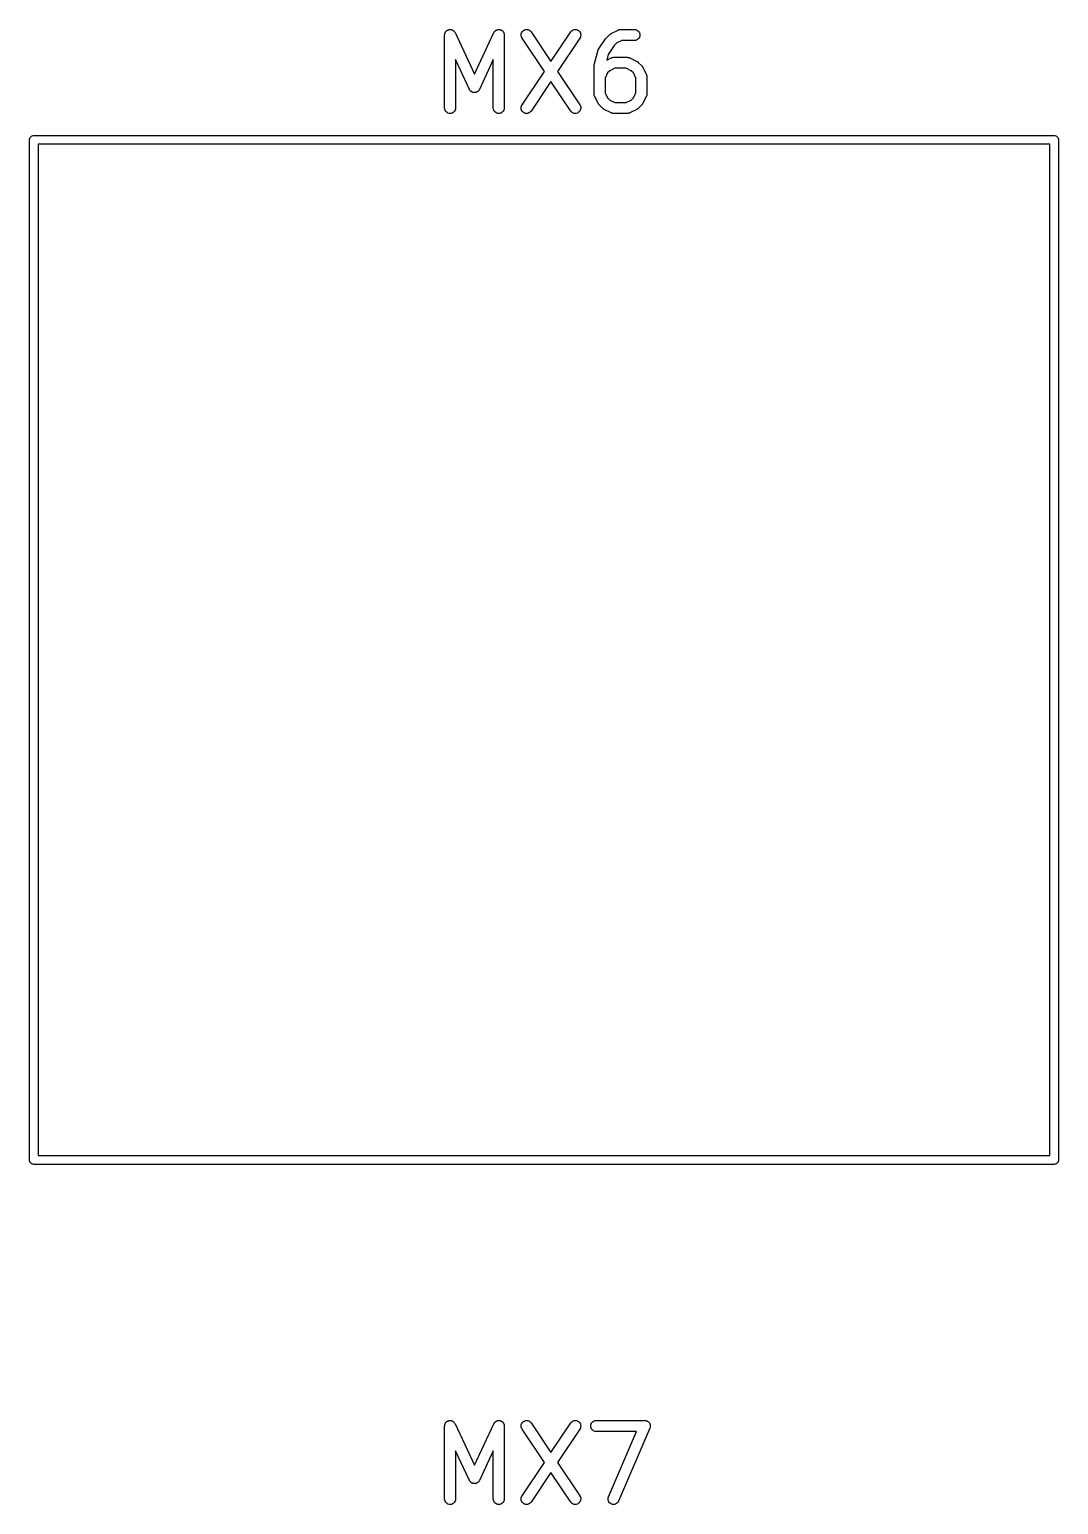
# Model space of a CAD drawing. Extents: x 3.73 to 6.87, y -5.51 to -0.95.
# Drawn here: x 4.666 to 5.22, y -2.695 to -1.9 of the extents above; entities that cross this region are included whole.
import ezdxf

# ---------------------------------------------------------------- set-up
doc = ezdxf.new("R2010")
doc.units = 0
doc.header["$MEASUREMENT"] = 0
doc.layers.add('BLACK', color=7, linetype='CONTINUOUS')

msp = doc.modelspace()

# ---------------------------------------------------------------- linework, layer by layer
at = {"layer": 'BLACK', "linetype": 'CONTINUOUS'}
for p, q in [((4.89, -1.90085), (4.89013, -1.90068)), ((4.89013, -1.90068), (4.89019, -1.90063)), ((4.89019, -1.90063), (4.89023, -1.90058)), ((4.89023, -1.90058), (4.8904, -1.90044)), ((4.8904, -1.90044), (4.89057, -1.9003)), ((4.89057, -1.9003), (4.89063, -1.90026)), ((4.89063, -1.90026), (4.89068, -1.90022)), ((4.89068, -1.90022), (4.89087, -1.90012)), ((4.89087, -1.90012), (4.89106, -1.90001)), ((4.89106, -1.90001), (4.89113, -1.89999)), ((4.89113, -1.89999), (4.89119, -1.89995)), ((4.89119, -1.89995), (4.8914, -1.89989)), ((4.8914, -1.89989), (4.89161, -1.89982)), ((4.89161, -1.89982), (4.89168, -1.89981)), ((4.89168, -1.89981), (4.89174, -1.89979)), ((4.89174, -1.89979), (4.89196, -1.89977)), ((4.89196, -1.89977), (4.89218, -1.89974)), ((4.89218, -1.89974), (4.89225, -1.89975)), ((4.89225, -1.89975), (4.89232, -1.89974)), ((4.89232, -1.89974), (4.89253, -1.89976)), ((4.89253, -1.89976), (4.89276, -1.89978)), ((4.89276, -1.89978), (4.89282, -1.89979)), ((4.89282, -1.89979), (4.89289, -1.8998)), ((4.89289, -1.8998), (4.8931, -1.89986)), ((4.8931, -1.89986), (4.89331, -1.89992)), ((4.89331, -1.89992), (4.89337, -1.89995)), ((4.89337, -1.89995), (4.89344, -1.89997)), ((4.89344, -1.89997), (4.89363, -1.90008)), ((4.89363, -1.90008), (4.89383, -1.90017)), ((4.89383, -1.90017), (4.89389, -1.90021)), ((4.89389, -1.90021), (4.89395, -1.90024)), ((4.89395, -1.90024), (4.89412, -1.90039)), ((4.89412, -1.90039), (4.89429, -1.90052)), ((4.89429, -1.90052), (4.89434, -1.90057)), ((4.89434, -1.90057), (4.89439, -1.90061)), ((4.89439, -1.90061), (4.89453, -1.90078)), ((4.91633, -1.90075), (4.91648, -1.90058)), ((4.91648, -1.90058), (4.91653, -1.90054)), ((4.91653, -1.90054), (4.91657, -1.90049)), ((4.91657, -1.90049), (4.91675, -1.90036)), ((4.91675, -1.90036), (4.91692, -1.90022)), ((4.91692, -1.90022), (4.91698, -1.90019)), ((4.91698, -1.90019), (4.91704, -1.90015)), ((4.91704, -1.90015), (4.91724, -1.90006)), ((4.91724, -1.90006), (4.91744, -1.89995)), ((4.91744, -1.89995), (4.9175, -1.89994)), ((4.9175, -1.89994), (4.91756, -1.89991)), ((4.91756, -1.89991), (4.91778, -1.89985)), ((4.91778, -1.89985), (4.91799, -1.89979)), ((4.91799, -1.89979), (4.91806, -1.89979)), ((4.91806, -1.89979), (4.91812, -1.89977)), ((4.91812, -1.89977), (4.91834, -1.89976)), ((4.91834, -1.89976), (4.91856, -1.89974)), ((4.91856, -1.89974), (4.91863, -1.89975)), ((4.91863, -1.89975), (4.9187, -1.89974)), ((4.9187, -1.89974), (4.91892, -1.89978)), ((4.91892, -1.89978), (4.91914, -1.8998)), ((4.91914, -1.8998), (4.9192, -1.89982)), ((4.9192, -1.89982), (4.91927, -1.89983)), ((4.91927, -1.89983), (4.91947, -1.8999)), ((4.91947, -1.8999), (4.91969, -1.89997)), ((4.91969, -1.89997), (4.91975, -1.9)), ((4.91975, -1.9), (4.91981, -1.90003)), ((4.91981, -1.90003), (4.92, -1.90014)), ((4.92, -1.90014), (4.92019, -1.90024)), ((4.92019, -1.90024), (4.92024, -1.90029)), ((4.92024, -1.90029), (4.9203, -1.90032)), ((4.9203, -1.90032), (4.92047, -1.90047)), ((4.92047, -1.90047), (4.92064, -1.90061)), ((4.92064, -1.90061), (4.92068, -1.90066)), ((4.92068, -1.90066), (4.92073, -1.90071)), ((4.9311, -1.90103), (4.93147, -1.90059)), ((4.93147, -1.90059), (4.93192, -1.90022)), ((4.93192, -1.90022), (4.93243, -1.89996)), ((4.93243, -1.89996), (4.93298, -1.89979)), ((4.93298, -1.89979), (4.93356, -1.89974)), ((4.93356, -1.89974), (4.93413, -1.8998)), ((4.93413, -1.8998), (4.93468, -1.89997)), ((4.93468, -1.89997), (4.93519, -1.90024)), ((4.93519, -1.90024), (4.93563, -1.90061)), ((4.93563, -1.90061), (4.936, -1.90105)), ((4.95735, -1.90102), (4.95772, -1.90058)), ((4.95772, -1.90058), (4.95817, -1.90022)), ((4.95817, -1.90022), (4.95868, -1.89995)), ((4.95868, -1.89995), (4.95924, -1.89979)), ((4.95924, -1.89979), (4.95981, -1.89974)), ((4.95981, -1.89974), (4.96038, -1.8998)), ((4.96038, -1.8998), (4.96093, -1.89997)), ((4.96093, -1.89997), (4.96144, -1.90025)), ((4.96144, -1.90025), (4.96188, -1.90061)), ((4.96188, -1.90061), (4.96225, -1.90106)), ((4.97909, -1.90193), (4.98284, -1.90005)), ((4.98284, -1.90005), (4.98287, -1.90003)), ((4.98287, -1.90003), (4.98296, -1.9)), ((4.98296, -1.9), (4.98303, -1.89996)), ((4.98303, -1.89996), (4.98323, -1.8999)), ((4.98323, -1.8999), (4.98342, -1.89983)), ((4.98342, -1.89983), (4.9835, -1.89982)), ((4.9835, -1.89982), (4.98358, -1.8998)), ((4.98358, -1.8998), (4.98379, -1.89978)), ((4.98379, -1.89978), (4.98398, -1.89974)), ((4.98398, -1.89974), (4.98407, -1.89975)), ((4.98407, -1.89975), (4.98416, -1.89974)), ((4.98416, -1.89974), (4.99166, -1.89974)), ((4.99166, -1.89974), (4.9917, -1.89974)), ((4.9917, -1.89974), (4.99227, -1.8998)), ((4.99227, -1.8998), (4.99282, -1.89998)), ((4.99282, -1.89998), (4.99333, -1.90026)), ((4.99333, -1.90026), (4.99377, -1.90063)), ((4.99377, -1.90063), (4.99413, -1.90108)), ((4.88934, -1.90265), (4.88937, -1.90243)), ((4.88934, -1.90269), (4.88934, -1.90265)), ((4.88934, -1.94206), (4.88934, -1.90269)), ((4.88937, -1.90243), (4.88938, -1.90221)), ((4.88938, -1.90221), (4.8894, -1.90215)), ((4.8894, -1.90215), (4.88941, -1.90208)), ((4.88941, -1.90208), (4.88947, -1.90187)), ((4.88947, -1.90187), (4.88953, -1.90165)), ((4.88953, -1.90165), (4.88956, -1.90159)), ((4.88956, -1.90159), (4.88958, -1.90153)), ((4.88958, -1.90153), (4.88969, -1.90133)), ((4.88969, -1.90133), (4.88978, -1.90114)), ((4.88978, -1.90114), (4.88983, -1.90108)), ((4.88983, -1.90108), (4.88986, -1.90102)), ((4.88986, -1.90102), (4.89, -1.90085)), ((4.89453, -1.90078), (4.89468, -1.90095)), ((4.89468, -1.90095), (4.89471, -1.90101)), ((4.89471, -1.90101), (4.89475, -1.90106)), ((4.89475, -1.90106), (4.89486, -1.90125)), ((4.89486, -1.90125), (4.89497, -1.90144)), ((4.89497, -1.90144), (4.90542, -1.92383)), ((4.90542, -1.92383), (4.91587, -1.90144)), ((4.91587, -1.90144), (4.91588, -1.90141)), ((4.91588, -1.90141), (4.916, -1.90122)), ((4.916, -1.90122), (4.91611, -1.90102)), ((4.91611, -1.90102), (4.91615, -1.90097)), ((4.91615, -1.90097), (4.91618, -1.90091)), ((4.91618, -1.90091), (4.91633, -1.90075)), ((4.92073, -1.90071), (4.92086, -1.90089)), ((4.92086, -1.90089), (4.921, -1.90106)), ((4.921, -1.90106), (4.92103, -1.90112)), ((4.92103, -1.90112), (4.92107, -1.90117)), ((4.92107, -1.90117), (4.92117, -1.90137)), ((4.92117, -1.90137), (4.92127, -1.90157)), ((4.92127, -1.90157), (4.92129, -1.90163)), ((4.92129, -1.90163), (4.92132, -1.90169)), ((4.92132, -1.90169), (4.92137, -1.90191)), ((4.92137, -1.90191), (4.92144, -1.90212)), ((4.92144, -1.90212), (4.92144, -1.90219)), ((4.92144, -1.90219), (4.92146, -1.90225)), ((4.92146, -1.90225), (4.92147, -1.90247)), ((4.92147, -1.90247), (4.92149, -1.90269)), ((4.92149, -1.90269), (4.92149, -1.94206)), ((4.93059, -1.90266), (4.93065, -1.90208)), ((4.93064, -1.90323), (4.93059, -1.90266)), ((4.9308, -1.90378), (4.93064, -1.90323)), ((4.93065, -1.90208), (4.93082, -1.90153)), ((4.93106, -1.9043), (4.9308, -1.90378)), ((4.93082, -1.90153), (4.9311, -1.90103)), ((4.93108, -1.90433), (4.93106, -1.9043)), ((4.94311, -1.92238), (4.93108, -1.90433)), ((4.936, -1.90105), (4.94666, -1.91705)), ((4.94666, -1.91705), (4.95733, -1.90105)), ((4.96224, -1.90433), (4.95021, -1.92238)), ((4.95733, -1.90105), (4.95735, -1.90102)), ((4.96251, -1.90382), (4.96224, -1.90433)), ((4.96225, -1.90106), (4.96252, -1.90157)), ((4.96268, -1.90327), (4.96251, -1.90382)), ((4.96252, -1.90157), (4.96268, -1.90212)), ((4.96268, -1.90212), (4.96274, -1.9027)), ((4.96274, -1.9027), (4.96268, -1.90327)), ((4.97233, -1.91043), (4.97608, -1.9048)), ((4.97608, -1.9048), (4.9761, -1.90477)), ((4.97608, -1.9048), (4.97608, -1.9048)), ((4.97608, -1.9048), (4.97608, -1.9048)), ((4.97608, -1.9048), (4.97608, -1.9048)), ((4.9761, -1.90477), (4.97627, -1.90456)), ((4.97627, -1.90456), (4.97645, -1.90435)), ((4.97645, -1.90435), (4.97832, -1.90248)), ((4.98083, -1.90832), (4.97752, -1.91328)), ((4.97832, -1.90248), (4.97835, -1.90245)), ((4.97835, -1.90245), (4.97848, -1.90235)), ((4.97848, -1.90235), (4.9786, -1.90223)), ((4.9786, -1.90223), (4.9787, -1.90217)), ((4.9787, -1.90217), (4.9788, -1.90209)), ((4.9788, -1.90209), (4.97895, -1.90201)), ((4.97895, -1.90201), (4.97909, -1.90193)), ((4.98216, -1.90699), (4.98083, -1.90832)), ((4.98486, -1.90564), (4.98216, -1.90699)), ((4.99166, -1.90564), (4.98486, -1.90564)), ((4.99223, -1.90559), (4.99166, -1.90564)), ((4.99278, -1.90542), (4.99223, -1.90559)), ((4.99329, -1.90515), (4.99278, -1.90542)), ((4.99374, -1.90479), (4.99329, -1.90515)), ((4.99411, -1.90434), (4.99374, -1.90479)), ((4.99438, -1.90384), (4.99411, -1.90434)), ((4.99413, -1.90108), (4.9944, -1.90159)), ((4.99455, -1.90329), (4.99438, -1.90384)), ((4.9944, -1.90159), (4.99456, -1.90214)), ((4.99461, -1.90271), (4.99455, -1.90329)), ((4.99456, -1.90214), (4.99461, -1.90271)), ((4.90274, -1.93206), (4.89525, -1.916)), ((4.89525, -1.916), (4.89525, -1.94206)), ((4.91559, -1.916), (4.90809, -1.93206)), ((4.91559, -1.94206), (4.91559, -1.916)), ((4.97004, -1.91885), (4.97192, -1.91135)), ((4.97192, -1.91135), (4.97193, -1.91131)), ((4.97193, -1.91131), (4.972, -1.91113)), ((4.972, -1.91113), (4.97206, -1.91094)), ((4.97206, -1.91094), (4.9721, -1.91086)), ((4.9721, -1.91086), (4.97213, -1.91077)), ((4.97213, -1.91077), (4.97223, -1.9106)), ((4.97223, -1.9106), (4.97233, -1.91043)), ((4.97752, -1.91328), (4.9768, -1.9162)), ((4.9768, -1.9162), (4.97909, -1.91505)), ((4.97909, -1.91505), (4.97913, -1.91503)), ((4.97913, -1.91503), (4.97921, -1.915)), ((4.97921, -1.915), (4.97928, -1.91496)), ((4.97928, -1.91496), (4.97948, -1.9149)), ((4.97948, -1.9149), (4.97967, -1.91483)), ((4.97967, -1.91483), (4.97975, -1.91482)), ((4.97975, -1.91482), (4.97984, -1.91479)), ((4.97984, -1.91479), (4.98004, -1.91477)), ((4.98004, -1.91477), (4.98024, -1.91474)), ((4.98024, -1.91474), (4.98032, -1.91475)), ((4.98032, -1.91475), (4.98041, -1.91474)), ((4.98041, -1.91474), (4.98791, -1.91474)), ((4.98791, -1.91474), (4.98795, -1.91474)), ((4.98795, -1.91474), (4.98804, -1.91475)), ((4.98804, -1.91475), (4.98812, -1.91475)), ((4.98812, -1.91475), (4.98832, -1.91478)), ((4.98832, -1.91478), (4.98852, -1.9148)), ((4.98852, -1.9148), (4.9886, -1.91483)), ((4.9886, -1.91483), (4.98869, -1.91484)), ((4.98869, -1.91484), (4.98888, -1.91492)), ((4.98888, -1.91492), (4.98907, -1.91498)), ((4.98907, -1.91498), (4.98915, -1.91502)), ((4.98915, -1.91502), (4.98923, -1.91505)), ((4.98923, -1.91505), (4.99298, -1.91692)), ((4.93108, -1.94042), (4.94311, -1.92238)), ((4.95021, -1.92238), (4.96224, -1.94042)), ((4.96996, -1.91942), (4.97, -1.91918)), ((4.96996, -1.91947), (4.96996, -1.91942)), ((4.96996, -1.91952), (4.96996, -1.91947)), ((4.96996, -1.91957), (4.96996, -1.91952)), ((4.96996, -1.93456), (4.96996, -1.91957)), ((4.97, -1.91918), (4.97002, -1.91895)), ((4.97002, -1.91895), (4.97004, -1.9189)), ((4.97004, -1.9189), (4.97004, -1.91885)), ((4.97721, -1.92319), (4.97586, -1.92589)), ((4.97841, -1.92199), (4.97721, -1.92319)), ((4.98111, -1.92064), (4.97841, -1.92199)), ((4.98721, -1.92064), (4.98111, -1.92064)), ((4.98991, -1.92199), (4.98721, -1.92064)), ((4.99111, -1.92319), (4.98991, -1.92199)), ((4.99245, -1.92589), (4.99111, -1.92319)), ((4.99298, -1.91692), (4.99301, -1.91694)), ((4.99301, -1.91694), (4.99315, -1.91703)), ((4.99315, -1.91703), (4.9933, -1.91711)), ((4.9933, -1.91711), (4.99339, -1.91719)), ((4.99339, -1.91719), (4.9935, -1.91726)), ((4.9935, -1.91726), (4.99362, -1.91737)), ((4.99362, -1.91737), (4.99375, -1.91748)), ((4.99375, -1.91748), (4.99562, -1.91935)), ((4.99562, -1.91935), (4.99565, -1.91938)), ((4.99565, -1.91938), (4.99575, -1.91951)), ((4.99575, -1.91951), (4.99587, -1.91963)), ((4.99587, -1.91963), (4.99593, -1.91974)), ((4.99593, -1.91974), (4.99601, -1.91983)), ((4.99601, -1.91983), (4.99608, -1.91998)), ((4.99608, -1.91998), (4.99617, -1.92012)), ((4.99617, -1.92012), (4.99805, -1.92387)), ((4.99805, -1.92387), (4.99807, -1.92391)), ((4.99807, -1.92391), (4.9981, -1.92399)), ((4.9981, -1.92399), (4.99814, -1.92406)), ((4.99814, -1.92406), (4.9982, -1.92426)), ((4.9982, -1.92426), (4.99826, -1.92445)), ((4.99826, -1.92445), (4.99828, -1.92453)), ((4.99828, -1.92453), (4.9983, -1.92462)), ((4.90282, -1.93219), (4.90274, -1.93206)), ((4.90289, -1.93233), (4.90282, -1.93219)), ((4.90297, -1.93244), (4.90289, -1.93233)), ((4.90304, -1.93256), (4.90297, -1.93244)), ((4.90785, -1.93248), (4.90778, -1.93259)), ((4.90793, -1.93237), (4.90785, -1.93248)), ((4.908, -1.93223), (4.90793, -1.93237)), ((4.90808, -1.9321), (4.908, -1.93223)), ((4.90809, -1.93206), (4.90808, -1.9321)), ((4.94666, -1.9277), (4.936, -1.9437)), ((4.95733, -1.9437), (4.94666, -1.9277)), ((4.97586, -1.92589), (4.97586, -1.93387)), ((4.99245, -1.93387), (4.99245, -1.92589)), ((4.9983, -1.92462), (4.99832, -1.92482)), ((4.99832, -1.92482), (4.99835, -1.92502)), ((4.99835, -1.92502), (4.99835, -1.9251)), ((4.99835, -1.9251), (4.99836, -1.92519)), ((4.99836, -1.92519), (4.99836, -1.93456)), ((4.90314, -1.93267), (4.90304, -1.93256)), ((4.90323, -1.9328), (4.90314, -1.93267)), ((4.90333, -1.93289), (4.90323, -1.9328)), ((4.90342, -1.93299), (4.90333, -1.93289)), ((4.90354, -1.93308), (4.90342, -1.93299)), ((4.90366, -1.93318), (4.90354, -1.93308)), ((4.90377, -1.93325), (4.90366, -1.93318)), ((4.90388, -1.93333), (4.90377, -1.93325)), ((4.90402, -1.9334), (4.90388, -1.93333)), ((4.90415, -1.93348), (4.90402, -1.9334)), ((4.90428, -1.93353), (4.90415, -1.93348)), ((4.9044, -1.93359), (4.90428, -1.93353)), ((4.90455, -1.93362), (4.9044, -1.93359)), ((4.90469, -1.93368), (4.90455, -1.93362)), ((4.90483, -1.9337), (4.90469, -1.93368)), ((4.90496, -1.93373), (4.90483, -1.9337)), ((4.90511, -1.93374), (4.90496, -1.93373)), ((4.90526, -1.93376), (4.90511, -1.93374)), ((4.9054, -1.93376), (4.90526, -1.93376)), ((4.90553, -1.93376), (4.9054, -1.93376)), ((4.90568, -1.93374), (4.90553, -1.93376)), ((4.90584, -1.93374), (4.90568, -1.93374)), ((4.90597, -1.9337), (4.90584, -1.93374)), ((4.9061, -1.93369), (4.90597, -1.9337)), ((4.90625, -1.93364), (4.9061, -1.93369)), ((4.9064, -1.9336), (4.90625, -1.93364)), ((4.90652, -1.93354), (4.9064, -1.9336)), ((4.90665, -1.9335), (4.90652, -1.93354)), ((4.90678, -1.93342), (4.90665, -1.9335)), ((4.90692, -1.93336), (4.90678, -1.93342)), ((4.90703, -1.93328), (4.90692, -1.93336)), ((4.90715, -1.93321), (4.90703, -1.93328)), ((4.90726, -1.93311), (4.90715, -1.93321)), ((4.90739, -1.93302), (4.90726, -1.93311)), ((4.90748, -1.93292), (4.90739, -1.93302)), ((4.90758, -1.93283), (4.90748, -1.93292)), ((4.90767, -1.9327), (4.90758, -1.93283)), ((4.90778, -1.93259), (4.90767, -1.9327)), ((4.93081, -1.94093), (4.93108, -1.94042)), ((4.96224, -1.94042), (4.96227, -1.94046)), ((4.96997, -1.93465), (4.96996, -1.93456)), ((4.96996, -1.93474), (4.96997, -1.93465)), ((4.96999, -1.93494), (4.96996, -1.93474)), ((4.97001, -1.93514), (4.96999, -1.93494)), ((4.97004, -1.93522), (4.97001, -1.93514)), ((4.97005, -1.93531), (4.97004, -1.93522)), ((4.97012, -1.93549), (4.97005, -1.93531)), ((4.97018, -1.93569), (4.97012, -1.93549)), ((4.97022, -1.93577), (4.97018, -1.93569)), ((4.97025, -1.93585), (4.97022, -1.93577)), ((4.97027, -1.93588), (4.97025, -1.93585)), ((4.97214, -1.93963), (4.97027, -1.93588)), ((4.97223, -1.93977), (4.97214, -1.93963)), ((4.97231, -1.93992), (4.97223, -1.93977)), ((4.97238, -1.94002), (4.97231, -1.93992)), ((4.97245, -1.94012), (4.97238, -1.94002)), ((4.97256, -1.94024), (4.97245, -1.94012)), ((4.97267, -1.94037), (4.97256, -1.94024)), ((4.9727, -1.9404), (4.97267, -1.94037)), ((4.97457, -1.94228), (4.9727, -1.9404)), ((4.97586, -1.93387), (4.97721, -1.93656)), ((4.97721, -1.93656), (4.97841, -1.93776)), ((4.97841, -1.93776), (4.98111, -1.93911)), ((4.98111, -1.93911), (4.98721, -1.93911)), ((4.98721, -1.93911), (4.98991, -1.93776)), ((4.98991, -1.93776), (4.99111, -1.93656)), ((4.99111, -1.93656), (4.99245, -1.93387)), ((4.99562, -1.9404), (4.99375, -1.94228)), ((4.99573, -1.94027), (4.99562, -1.9404)), ((4.99584, -1.94015), (4.99573, -1.94027)), ((4.99591, -1.94005), (4.99584, -1.94015)), ((4.99599, -1.93996), (4.99591, -1.94005)), ((4.99606, -1.93981), (4.99599, -1.93996)), ((4.99615, -1.93967), (4.99606, -1.93981)), ((4.99617, -1.93963), (4.99615, -1.93967)), ((4.99805, -1.93588), (4.99617, -1.93963)), ((4.99808, -1.9358), (4.99805, -1.93588)), ((4.99812, -1.93573), (4.99808, -1.9358)), ((4.99818, -1.93553), (4.99812, -1.93573)), ((4.99825, -1.93535), (4.99818, -1.93553)), ((4.99827, -1.93526), (4.99825, -1.93535)), ((4.9983, -1.93518), (4.99827, -1.93526)), ((4.99832, -1.93498), (4.9983, -1.93518)), ((4.99835, -1.93478), (4.99832, -1.93498)), ((4.99836, -1.9346), (4.99835, -1.93469)), ((4.99835, -1.93469), (4.99835, -1.93478)), ((4.99836, -1.93456), (4.99836, -1.9346)), ((4.8894, -1.94264), (4.88934, -1.94206)), ((4.88956, -1.94319), (4.8894, -1.94264)), ((4.88984, -1.9437), (4.88956, -1.94319)), ((4.8902, -1.94414), (4.88984, -1.9437)), ((4.89064, -1.94451), (4.8902, -1.94414)), ((4.89115, -1.94478), (4.89064, -1.94451)), ((4.8917, -1.94495), (4.89115, -1.94478)), ((4.89227, -1.94501), (4.8917, -1.94495)), ((4.89285, -1.94496), (4.89227, -1.94501)), ((4.8934, -1.9448), (4.89285, -1.94496)), ((4.89391, -1.94453), (4.8934, -1.9448)), ((4.89436, -1.94417), (4.89391, -1.94453)), ((4.89473, -1.94373), (4.89436, -1.94417)), ((4.89501, -1.94323), (4.89473, -1.94373)), ((4.89518, -1.94268), (4.89501, -1.94323)), ((4.89525, -1.9421), (4.89518, -1.94268)), ((4.89525, -1.94206), (4.89525, -1.9421)), ((4.91564, -1.94264), (4.91559, -1.94206)), ((4.91581, -1.94319), (4.91564, -1.94264)), ((4.91608, -1.9437), (4.91581, -1.94319)), ((4.91645, -1.94414), (4.91608, -1.9437)), ((4.91689, -1.94451), (4.91645, -1.94414)), ((4.9174, -1.94478), (4.91689, -1.94451)), ((4.91795, -1.94495), (4.9174, -1.94478)), ((4.91852, -1.94501), (4.91795, -1.94495)), ((4.91909, -1.94496), (4.91852, -1.94501)), ((4.91965, -1.9448), (4.91909, -1.94496)), ((4.92016, -1.94453), (4.91965, -1.9448)), ((4.92061, -1.94417), (4.92016, -1.94453)), ((4.92098, -1.94373), (4.92061, -1.94417)), ((4.92126, -1.94323), (4.92098, -1.94373)), ((4.92143, -1.94268), (4.92126, -1.94323)), ((4.92149, -1.9421), (4.92143, -1.94268)), ((4.92149, -1.94206), (4.92149, -1.9421)), ((4.93059, -1.94206), (4.93064, -1.94148)), ((4.93064, -1.94263), (4.93059, -1.94206)), ((4.93064, -1.94148), (4.93081, -1.94093)), ((4.93081, -1.94318), (4.93064, -1.94263)), ((4.93108, -1.94369), (4.93081, -1.94318)), ((4.93144, -1.94414), (4.93108, -1.94369)), ((4.93188, -1.94451), (4.93144, -1.94414)), ((4.93239, -1.94478), (4.93188, -1.94451)), ((4.93294, -1.94495), (4.93239, -1.94478)), ((4.93351, -1.94501), (4.93294, -1.94495)), ((4.93409, -1.94496), (4.93351, -1.94501)), ((4.93464, -1.9448), (4.93409, -1.94496)), ((4.93515, -1.94454), (4.93464, -1.9448)), ((4.9356, -1.94418), (4.93515, -1.94454)), ((4.93597, -1.94373), (4.9356, -1.94418)), ((4.936, -1.9437), (4.93597, -1.94373)), ((4.95769, -1.94415), (4.95733, -1.9437)), ((4.95814, -1.94451), (4.95769, -1.94415)), ((4.95865, -1.94479), (4.95814, -1.94451)), ((4.9592, -1.94496), (4.95865, -1.94479)), ((4.95977, -1.94501), (4.9592, -1.94496)), ((4.96034, -1.94496), (4.95977, -1.94501)), ((4.9609, -1.9448), (4.96034, -1.94496)), ((4.96141, -1.94453), (4.9609, -1.9448)), ((4.96186, -1.94417), (4.96141, -1.94453)), ((4.96223, -1.94373), (4.96186, -1.94417)), ((4.9625, -1.94322), (4.96223, -1.94373)), ((4.96227, -1.94046), (4.96253, -1.94097)), ((4.96268, -1.94267), (4.9625, -1.94322)), ((4.96253, -1.94097), (4.96269, -1.94152)), ((4.96274, -1.9421), (4.96268, -1.94267)), ((4.96269, -1.94152), (4.96274, -1.9421)), ((4.9747, -1.94238), (4.97457, -1.94228)), ((4.97482, -1.9425), (4.9747, -1.94238)), ((4.97492, -1.94256), (4.97482, -1.9425)), ((4.97502, -1.94264), (4.97492, -1.94256)), ((4.97516, -1.94272), (4.97502, -1.94264)), ((4.9753, -1.94281), (4.97516, -1.94272)), ((4.97534, -1.94283), (4.9753, -1.94281)), ((4.97909, -1.9447), (4.97534, -1.94283)), ((4.97917, -1.94473), (4.97909, -1.9447)), ((4.97925, -1.94478), (4.97917, -1.94473)), ((4.97944, -1.94484), (4.97925, -1.94478)), ((4.97963, -1.94491), (4.97944, -1.94484)), ((4.97971, -1.94492), (4.97963, -1.94491)), ((4.97979, -1.94495), (4.97971, -1.94492)), ((4.98, -1.94497), (4.97979, -1.94495)), ((4.98019, -1.94501), (4.98, -1.94497)), ((4.98028, -1.945), (4.98019, -1.94501)), ((4.98037, -1.94501), (4.98028, -1.945)), ((4.98041, -1.94501), (4.98037, -1.94501)), ((4.98791, -1.94501), (4.98041, -1.94501)), ((4.98799, -1.94501), (4.98791, -1.94501)), ((4.98808, -1.94501), (4.98799, -1.94501)), ((4.98828, -1.94498), (4.98808, -1.94501)), ((4.98848, -1.94496), (4.98828, -1.94498)), ((4.98856, -1.94493), (4.98848, -1.94496)), ((4.98865, -1.94492), (4.98856, -1.94493)), ((4.98884, -1.94485), (4.98865, -1.94492)), ((4.98903, -1.94479), (4.98884, -1.94485)), ((4.98911, -1.94475), (4.98903, -1.94479)), ((4.98919, -1.94472), (4.98911, -1.94475)), ((4.98923, -1.9447), (4.98919, -1.94472)), ((4.99298, -1.94283), (4.98923, -1.9447)), ((4.99312, -1.94274), (4.99298, -1.94283)), ((4.99327, -1.94266), (4.99312, -1.94274)), ((4.99336, -1.94259), (4.99327, -1.94266)), ((4.99347, -1.94252), (4.99336, -1.94259)), ((4.99359, -1.94241), (4.99347, -1.94252)), ((4.99372, -1.9423), (4.99359, -1.94241)), ((4.99375, -1.94228), (4.99372, -1.9423)), ((4.66554, -1.95925), (4.66559, -1.95879)), ((4.66555, -1.95937), (4.66554, -1.95925)), ((4.66555, -2.50914), (4.66555, -1.95937)), ((4.66559, -1.95879), (4.66572, -1.95834)), ((4.66572, -1.95834), (4.66594, -1.95793)), ((4.66594, -1.95793), (4.66623, -1.95757)), ((4.66623, -1.95757), (4.66659, -1.95728)), ((4.66659, -1.95728), (4.66701, -1.95706)), ((4.66701, -1.95706), (4.66745, -1.95692)), ((4.66745, -1.95692), (4.6678, -1.95689)), ((4.6678, -1.95689), (4.66791, -1.95688)), ((4.6678, -1.95689), (4.6678, -1.95689)), ((4.66791, -1.95688), (4.66803, -1.95689)), ((4.66803, -1.95689), (5.2178, -1.95689)), ((4.67028, -1.96161), (4.67028, -2.50689)), ((5.21555, -1.96161), (4.67028, -1.96161)), ((5.21555, -2.50689), (5.21555, -1.96161)), ((5.2178, -1.95689), (5.21791, -1.95688)), ((5.21791, -1.95688), (5.21803, -1.95689)), ((5.21803, -1.95689), (5.21803, -1.95689)), ((5.21803, -1.95689), (5.21838, -1.95692)), ((5.21838, -1.95692), (5.21882, -1.95706)), ((5.21882, -1.95706), (5.21923, -1.95728)), ((5.21923, -1.95728), (5.21959, -1.95757)), ((5.21959, -1.95757), (5.21989, -1.95793)), ((5.21989, -1.95793), (5.22011, -1.95834)), ((5.22011, -1.95834), (5.22024, -1.95879)), ((5.22024, -1.95879), (5.22029, -1.95925)), ((5.22029, -1.95925), (5.22028, -1.95937)), ((5.22028, -1.95937), (5.22028, -2.50914)), ((4.66554, -2.50925), (4.66555, -2.50914)), ((4.66559, -2.50972), (4.66554, -2.50925)), ((4.66572, -2.51016), (4.66559, -2.50972)), ((4.66594, -2.51057), (4.66572, -2.51016)), ((4.66623, -2.51093), (4.66594, -2.51057)), ((4.66659, -2.51123), (4.66623, -2.51093)), ((4.66701, -2.51144), (4.66659, -2.51123)), ((4.66745, -2.51158), (4.66701, -2.51144)), ((4.66791, -2.51163), (4.66745, -2.51158)), ((4.66803, -2.51161), (4.66791, -2.51163)), ((5.2178, -2.51161), (4.66803, -2.51161)), ((4.67028, -2.50689), (5.21555, -2.50689)), ((5.21791, -2.51163), (5.2178, -2.51161)), ((5.21838, -2.51158), (5.21791, -2.51163)), ((5.21882, -2.51144), (5.21838, -2.51158)), ((5.21923, -2.51123), (5.21882, -2.51144)), ((5.21959, -2.51093), (5.21923, -2.51123)), ((5.21989, -2.51057), (5.21959, -2.51093)), ((5.22011, -2.51016), (5.21989, -2.51057)), ((5.22024, -2.50972), (5.22011, -2.51016)), ((5.22028, -2.50937), (5.22024, -2.50972)), ((5.22028, -2.50914), (5.22029, -2.50925)), ((5.22029, -2.50925), (5.22028, -2.50937)), ((5.22028, -2.50937), (5.22028, -2.50937)), ((4.88934, -2.65265), (4.88937, -2.65243)), ((4.88934, -2.65269), (4.88934, -2.65265)), ((4.88934, -2.69206), (4.88934, -2.65269)), ((4.88937, -2.65243), (4.88938, -2.65221)), ((4.88938, -2.65221), (4.8894, -2.65215)), ((4.8894, -2.65215), (4.88941, -2.65208)), ((4.88941, -2.65208), (4.88947, -2.65187)), ((4.88947, -2.65187), (4.88953, -2.65165)), ((4.88953, -2.65165), (4.88956, -2.65159)), ((4.88956, -2.65159), (4.88958, -2.65153)), ((4.88958, -2.65153), (4.88969, -2.65133)), ((4.88969, -2.65133), (4.88978, -2.65114)), ((4.88978, -2.65114), (4.88983, -2.65108)), ((4.88983, -2.65108), (4.88986, -2.65102)), ((4.88986, -2.65102), (4.89, -2.65085)), ((4.89, -2.65085), (4.89013, -2.65068)), ((4.89013, -2.65068), (4.89019, -2.65063)), ((4.89019, -2.65063), (4.89023, -2.65058)), ((4.89023, -2.65058), (4.8904, -2.65044)), ((4.8904, -2.65044), (4.89057, -2.6503)), ((4.89057, -2.6503), (4.89063, -2.65026)), ((4.89063, -2.65026), (4.89068, -2.65022)), ((4.89068, -2.65022), (4.89087, -2.65012)), ((4.89087, -2.65012), (4.89106, -2.65001)), ((4.89106, -2.65001), (4.89113, -2.64999)), ((4.89113, -2.64999), (4.89119, -2.64995)), ((4.89119, -2.64995), (4.8914, -2.64989)), ((4.8914, -2.64989), (4.89161, -2.64982)), ((4.89161, -2.64982), (4.89168, -2.64981)), ((4.89168, -2.64981), (4.89174, -2.64979)), ((4.89174, -2.64979), (4.89196, -2.64977)), ((4.89196, -2.64977), (4.89218, -2.64974)), ((4.89218, -2.64974), (4.89225, -2.64975)), ((4.89225, -2.64975), (4.89232, -2.64974)), ((4.89232, -2.64974), (4.89253, -2.64976)), ((4.89253, -2.64976), (4.89276, -2.64978)), ((4.89276, -2.64978), (4.89282, -2.64979)), ((4.89282, -2.64979), (4.89289, -2.6498)), ((4.89289, -2.6498), (4.8931, -2.64987)), ((4.8931, -2.64987), (4.89331, -2.64992)), ((4.89331, -2.64992), (4.89337, -2.64995)), ((4.89337, -2.64995), (4.89344, -2.64997)), ((4.89344, -2.64997), (4.89363, -2.65008)), ((4.89363, -2.65008), (4.89383, -2.65017)), ((4.89383, -2.65017), (4.89389, -2.65021)), ((4.89389, -2.65021), (4.89395, -2.65024)), ((4.89395, -2.65024), (4.89412, -2.65039)), ((4.89412, -2.65039), (4.89429, -2.65052)), ((4.89429, -2.65052), (4.89434, -2.65057)), ((4.89434, -2.65057), (4.89439, -2.65061)), ((4.89439, -2.65061), (4.89453, -2.65078)), ((4.89453, -2.65078), (4.89468, -2.65095)), ((4.89468, -2.65095), (4.89471, -2.65101)), ((4.89471, -2.65101), (4.89475, -2.65106)), ((4.89475, -2.65106), (4.89486, -2.65125)), ((4.89486, -2.65125), (4.89497, -2.65144)), ((4.89497, -2.65144), (4.90542, -2.67383)), ((4.90542, -2.67383), (4.91587, -2.65144)), ((4.91587, -2.65144), (4.91588, -2.65141)), ((4.91588, -2.65141), (4.916, -2.65122)), ((4.916, -2.65122), (4.91611, -2.65102)), ((4.91611, -2.65102), (4.91615, -2.65097)), ((4.91615, -2.65097), (4.91618, -2.65091)), ((4.91618, -2.65091), (4.91633, -2.65075)), ((4.91633, -2.65075), (4.91648, -2.65058)), ((4.91648, -2.65058), (4.91653, -2.65054)), ((4.91653, -2.65054), (4.91657, -2.65049)), ((4.91657, -2.65049), (4.91675, -2.65036)), ((4.91675, -2.65036), (4.91692, -2.65022)), ((4.91692, -2.65022), (4.91698, -2.65019)), ((4.91698, -2.65019), (4.91704, -2.65015)), ((4.91704, -2.65015), (4.91724, -2.65006)), ((4.91724, -2.65006), (4.91744, -2.64995)), ((4.91744, -2.64995), (4.9175, -2.64994)), ((4.9175, -2.64994), (4.91756, -2.64991)), ((4.91756, -2.64991), (4.91778, -2.64985)), ((4.91778, -2.64985), (4.91799, -2.64979)), ((4.91799, -2.64979), (4.91806, -2.64979)), ((4.91806, -2.64979), (4.91812, -2.64977)), ((4.91812, -2.64977), (4.91834, -2.64976)), ((4.91834, -2.64976), (4.91856, -2.64974)), ((4.91856, -2.64974), (4.91863, -2.64975)), ((4.91863, -2.64975), (4.9187, -2.64974)), ((4.9187, -2.64974), (4.91892, -2.64978)), ((4.91892, -2.64978), (4.91914, -2.6498)), ((4.91914, -2.6498), (4.9192, -2.64982)), ((4.9192, -2.64982), (4.91927, -2.64983)), ((4.91927, -2.64983), (4.91947, -2.6499)), ((4.91947, -2.6499), (4.91969, -2.64997)), ((4.91969, -2.64997), (4.91975, -2.65)), ((4.91975, -2.65), (4.91981, -2.65003)), ((4.91981, -2.65003), (4.92, -2.65014)), ((4.92, -2.65014), (4.92019, -2.65024)), ((4.92019, -2.65024), (4.92024, -2.65029)), ((4.92024, -2.65029), (4.9203, -2.65032)), ((4.9203, -2.65032), (4.92047, -2.65047)), ((4.92047, -2.65047), (4.92064, -2.65061)), ((4.92064, -2.65061), (4.92068, -2.65066)), ((4.92068, -2.65066), (4.92073, -2.65071)), ((4.92073, -2.65071), (4.92086, -2.65089)), ((4.92086, -2.65089), (4.921, -2.65106)), ((4.921, -2.65106), (4.92103, -2.65112)), ((4.92103, -2.65112), (4.92107, -2.65117)), ((4.92107, -2.65117), (4.92117, -2.65137)), ((4.92117, -2.65137), (4.92127, -2.65157)), ((4.92127, -2.65157), (4.92129, -2.65163)), ((4.92129, -2.65163), (4.92132, -2.65169)), ((4.92132, -2.65169), (4.92137, -2.65191)), ((4.92137, -2.65191), (4.92144, -2.65212)), ((4.92144, -2.65212), (4.92144, -2.65219)), ((4.92144, -2.65219), (4.92146, -2.65225)), ((4.92146, -2.65225), (4.92147, -2.65247)), ((4.92147, -2.65247), (4.92149, -2.65269)), ((4.92149, -2.65269), (4.92149, -2.69206)), ((4.93059, -2.65266), (4.93065, -2.65208)), ((4.93064, -2.65323), (4.93059, -2.65266)), ((4.9308, -2.65378), (4.93064, -2.65323)), ((4.93065, -2.65208), (4.93082, -2.65153)), ((4.93106, -2.6543), (4.9308, -2.65378)), ((4.93082, -2.65153), (4.9311, -2.65103)), ((4.93108, -2.65433), (4.93106, -2.6543)), ((4.94311, -2.67238), (4.93108, -2.65433)), ((4.9311, -2.65103), (4.93147, -2.65059)), ((4.93147, -2.65059), (4.93192, -2.65022)), ((4.93192, -2.65022), (4.93243, -2.64996)), ((4.93243, -2.64996), (4.93298, -2.64979)), ((4.93298, -2.64979), (4.93356, -2.64974)), ((4.93356, -2.64974), (4.93413, -2.6498)), ((4.93413, -2.6498), (4.93468, -2.64997)), ((4.93468, -2.64997), (4.93519, -2.65024)), ((4.93519, -2.65024), (4.93563, -2.65061)), ((4.93563, -2.65061), (4.936, -2.65105)), ((4.936, -2.65105), (4.94666, -2.66705)), ((4.94666, -2.66705), (4.95733, -2.65105)), ((4.96224, -2.65433), (4.95021, -2.67238)), ((4.95733, -2.65105), (4.95735, -2.65102)), ((4.95735, -2.65102), (4.95772, -2.65058)), ((4.95772, -2.65058), (4.95817, -2.65022)), ((4.95817, -2.65022), (4.95868, -2.64995)), ((4.95868, -2.64995), (4.95924, -2.64979)), ((4.95924, -2.64979), (4.95981, -2.64974)), ((4.95981, -2.64974), (4.96038, -2.6498)), ((4.96038, -2.6498), (4.96093, -2.64997)), ((4.96093, -2.64997), (4.96144, -2.65025)), ((4.96144, -2.65025), (4.96188, -2.65061)), ((4.96188, -2.65061), (4.96225, -2.65106)), ((4.96251, -2.65382), (4.96224, -2.65433)), ((4.96225, -2.65106), (4.96252, -2.65157)), ((4.96268, -2.65327), (4.96251, -2.65382)), ((4.96252, -2.65157), (4.96268, -2.65212)), ((4.96268, -2.65212), (4.96274, -2.6527)), ((4.96274, -2.6527), (4.96268, -2.65327)), ((4.96808, -2.65267), (4.96814, -2.6521)), ((4.96813, -2.65325), (4.96808, -2.65267)), ((4.9683, -2.6538), (4.96813, -2.65325)), ((4.96814, -2.6521), (4.96831, -2.65155)), ((4.96856, -2.65431), (4.9683, -2.6538)), ((4.96831, -2.65155), (4.96859, -2.65104)), ((4.96893, -2.65476), (4.96856, -2.65431)), ((4.96859, -2.65104), (4.96895, -2.6506)), ((4.96937, -2.65513), (4.96893, -2.65476)), ((4.96895, -2.6506), (4.9694, -2.65023)), ((4.96987, -2.65541), (4.96937, -2.65513)), ((4.9694, -2.65023), (4.96991, -2.64996)), ((4.97042, -2.65558), (4.96987, -2.65541)), ((4.96991, -2.64996), (4.97046, -2.6498)), ((4.97099, -2.65564), (4.97042, -2.65558)), ((4.97046, -2.6498), (4.97103, -2.64974)), ((4.97103, -2.65564), (4.97099, -2.65564)), ((4.97103, -2.64974), (4.99728, -2.64974)), ((4.9928, -2.65564), (4.97103, -2.65564)), ((4.97769, -2.6909), (4.9928, -2.65564)), ((5, -2.65386), (4.98312, -2.69323)), ((4.99728, -2.64974), (4.99732, -2.64974)), ((4.99732, -2.64974), (4.99733, -2.64974)), ((4.99733, -2.64974), (4.99734, -2.64974)), ((4.99734, -2.64974), (4.99762, -2.64977)), ((4.99762, -2.64977), (4.9979, -2.6498)), ((4.9979, -2.6498), (4.99791, -2.64981)), ((4.99791, -2.64981), (4.99792, -2.64981)), ((4.99792, -2.64981), (4.99818, -2.6499)), ((4.99818, -2.6499), (4.99844, -2.64998)), ((4.99844, -2.64998), (4.99845, -2.64998)), ((4.99845, -2.64998), (4.99846, -2.64999)), ((4.99846, -2.64999), (4.9987, -2.65012)), ((4.9987, -2.65012), (4.99895, -2.65026)), ((4.99895, -2.65026), (4.99896, -2.65026)), ((4.99896, -2.65026), (4.99897, -2.65027)), ((4.99897, -2.65027), (4.99918, -2.65045)), ((4.99918, -2.65045), (4.99939, -2.65063)), ((4.99939, -2.65063), (4.9994, -2.65063)), ((4.9994, -2.65063), (4.99941, -2.65064)), ((4.99941, -2.65064), (4.99958, -2.65086)), ((4.99958, -2.65086), (4.99975, -2.65108)), ((4.99975, -2.65108), (4.99976, -2.65108)), ((4.99976, -2.65108), (4.99976, -2.65109)), ((4.99976, -2.65109), (4.99989, -2.65134)), ((4.99989, -2.65134), (5.00002, -2.65159)), ((5.00009, -2.65357), (5, -2.65384)), ((5, -2.65384), (5, -2.65385)), ((5, -2.65385), (5, -2.65386)), ((5.00002, -2.65159), (5.00002, -2.6516)), ((5.00002, -2.6516), (5.00003, -2.65161)), ((5.00003, -2.65161), (5.0001, -2.65187)), ((5.00017, -2.65331), (5.00009, -2.65357)), ((5.0001, -2.65187), (5.00018, -2.65214)), ((5.0002, -2.65301), (5.00017, -2.65329)), ((5.00017, -2.65329), (5.00017, -2.6533)), ((5.00017, -2.6533), (5.00017, -2.65331)), ((5.00018, -2.65214), (5.00018, -2.65215)), ((5.00018, -2.65215), (5.00019, -2.65216)), ((5.00019, -2.65216), (5.00021, -2.65243)), ((5.00023, -2.65273), (5.0002, -2.65301)), ((5.00021, -2.65243), (5.00023, -2.65271)), ((5.00023, -2.65271), (5.00023, -2.65272)), ((5.00023, -2.65272), (5.00023, -2.65273)), ((4.90274, -2.68206), (4.89525, -2.666)), ((4.89525, -2.666), (4.89525, -2.69206)), ((4.91559, -2.666), (4.90809, -2.68206)), ((4.91559, -2.69206), (4.91559, -2.666)), ((4.93108, -2.69042), (4.94311, -2.67238)), ((4.94666, -2.6777), (4.936, -2.6937)), ((4.95733, -2.6937), (4.94666, -2.6777)), ((4.95021, -2.67238), (4.96224, -2.69042)), ((4.90282, -2.68219), (4.90274, -2.68206)), ((4.90289, -2.68233), (4.90282, -2.68219)), ((4.90297, -2.68244), (4.90289, -2.68233)), ((4.90304, -2.68256), (4.90297, -2.68244)), ((4.90314, -2.68267), (4.90304, -2.68256)), ((4.90323, -2.6828), (4.90314, -2.68267)), ((4.90333, -2.68289), (4.90323, -2.6828)), ((4.90342, -2.68299), (4.90333, -2.68289)), ((4.90354, -2.68308), (4.90342, -2.68299)), ((4.90366, -2.68318), (4.90354, -2.68308)), ((4.90377, -2.68325), (4.90366, -2.68318)), ((4.90388, -2.68333), (4.90377, -2.68325)), ((4.90402, -2.6834), (4.90388, -2.68333)), ((4.90415, -2.68348), (4.90402, -2.6834)), ((4.90428, -2.68353), (4.90415, -2.68348)), ((4.9044, -2.68359), (4.90428, -2.68353)), ((4.90455, -2.68362), (4.9044, -2.68359)), ((4.90469, -2.68368), (4.90455, -2.68362)), ((4.90483, -2.6837), (4.90469, -2.68368)), ((4.90496, -2.68373), (4.90483, -2.6837)), ((4.90511, -2.68374), (4.90496, -2.68373)), ((4.90526, -2.68376), (4.90511, -2.68374)), ((4.9054, -2.68376), (4.90526, -2.68376)), ((4.90553, -2.68376), (4.9054, -2.68376)), ((4.90568, -2.68374), (4.90553, -2.68376)), ((4.90584, -2.68374), (4.90568, -2.68374)), ((4.90597, -2.6837), (4.90584, -2.68374)), ((4.9061, -2.68369), (4.90597, -2.6837)), ((4.90625, -2.68364), (4.9061, -2.68369)), ((4.9064, -2.6836), (4.90625, -2.68364)), ((4.90652, -2.68354), (4.9064, -2.6836)), ((4.90665, -2.6835), (4.90652, -2.68354)), ((4.90678, -2.68342), (4.90665, -2.6835)), ((4.90692, -2.68336), (4.90678, -2.68342)), ((4.90703, -2.68328), (4.90692, -2.68336)), ((4.90715, -2.68321), (4.90703, -2.68328)), ((4.90726, -2.68311), (4.90715, -2.68321)), ((4.90739, -2.68302), (4.90726, -2.68311)), ((4.90748, -2.68292), (4.90739, -2.68302)), ((4.90758, -2.68283), (4.90748, -2.68292)), ((4.90767, -2.6827), (4.90758, -2.68283)), ((4.90778, -2.68259), (4.90767, -2.6827)), ((4.90785, -2.68248), (4.90778, -2.68259)), ((4.90793, -2.68237), (4.90785, -2.68248)), ((4.908, -2.68223), (4.90793, -2.68237)), ((4.90808, -2.6821), (4.908, -2.68223)), ((4.90809, -2.68206), (4.90808, -2.6821)), ((4.8894, -2.69264), (4.88934, -2.69206)), ((4.88956, -2.69319), (4.8894, -2.69264)), ((4.88984, -2.6937), (4.88956, -2.69319)), ((4.8902, -2.69414), (4.88984, -2.6937)), ((4.89064, -2.69451), (4.8902, -2.69414)), ((4.89115, -2.69478), (4.89064, -2.69451)), ((4.8917, -2.69495), (4.89115, -2.69478)), ((4.89227, -2.69501), (4.8917, -2.69495)), ((4.89285, -2.69496), (4.89227, -2.69501)), ((4.8934, -2.6948), (4.89285, -2.69496)), ((4.89391, -2.69453), (4.8934, -2.6948)), ((4.89436, -2.69417), (4.89391, -2.69453)), ((4.89473, -2.69373), (4.89436, -2.69417)), ((4.89501, -2.69323), (4.89473, -2.69373)), ((4.89518, -2.69268), (4.89501, -2.69323)), ((4.89525, -2.6921), (4.89518, -2.69268)), ((4.89525, -2.69206), (4.89525, -2.6921)), ((4.91564, -2.69264), (4.91559, -2.69206)), ((4.91581, -2.69319), (4.91564, -2.69264)), ((4.91608, -2.6937), (4.91581, -2.69319)), ((4.91645, -2.69414), (4.91608, -2.6937)), ((4.91689, -2.69451), (4.91645, -2.69414)), ((4.9174, -2.69478), (4.91689, -2.69451)), ((4.91795, -2.69495), (4.9174, -2.69478)), ((4.91852, -2.69501), (4.91795, -2.69495)), ((4.91909, -2.69496), (4.91852, -2.69501)), ((4.91965, -2.6948), (4.91909, -2.69496)), ((4.92016, -2.69453), (4.91965, -2.6948)), ((4.92061, -2.69417), (4.92016, -2.69453)), ((4.92098, -2.69373), (4.92061, -2.69417)), ((4.92126, -2.69323), (4.92098, -2.69373)), ((4.92143, -2.69268), (4.92126, -2.69323)), ((4.92149, -2.6921), (4.92143, -2.69268)), ((4.92149, -2.69206), (4.92149, -2.6921)), ((4.93059, -2.69206), (4.93064, -2.69148)), ((4.93064, -2.69263), (4.93059, -2.69206)), ((4.93064, -2.69148), (4.93081, -2.69093)), ((4.93081, -2.69318), (4.93064, -2.69263)), ((4.93081, -2.69093), (4.93108, -2.69042)), ((4.93108, -2.69369), (4.93081, -2.69318)), ((4.93144, -2.69414), (4.93108, -2.69369)), ((4.93188, -2.69451), (4.93144, -2.69414)), ((4.93239, -2.69478), (4.93188, -2.69451)), ((4.93294, -2.69495), (4.93239, -2.69478)), ((4.93351, -2.69501), (4.93294, -2.69495)), ((4.93409, -2.69496), (4.93351, -2.69501)), ((4.93464, -2.6948), (4.93409, -2.69496)), ((4.93515, -2.69454), (4.93464, -2.6948)), ((4.9356, -2.69418), (4.93515, -2.69454)), ((4.93597, -2.69373), (4.9356, -2.69418)), ((4.936, -2.6937), (4.93597, -2.69373)), ((4.95769, -2.69415), (4.95733, -2.6937)), ((4.95814, -2.69451), (4.95769, -2.69415)), ((4.95865, -2.69479), (4.95814, -2.69451)), ((4.9592, -2.69496), (4.95865, -2.69479)), ((4.95977, -2.69501), (4.9592, -2.69496)), ((4.96034, -2.69496), (4.95977, -2.69501)), ((4.9609, -2.6948), (4.96034, -2.69496)), ((4.96141, -2.69453), (4.9609, -2.6948)), ((4.96186, -2.69417), (4.96141, -2.69453)), ((4.96223, -2.69373), (4.96186, -2.69417)), ((4.9625, -2.69322), (4.96223, -2.69373)), ((4.96224, -2.69042), (4.96227, -2.69046)), ((4.96227, -2.69046), (4.96253, -2.69097)), ((4.96268, -2.69267), (4.9625, -2.69322)), ((4.96253, -2.69097), (4.96269, -2.69152)), ((4.96274, -2.6921), (4.96268, -2.69267)), ((4.96269, -2.69152), (4.96274, -2.6921)), ((4.97746, -2.69202), (4.97752, -2.69145)), ((4.9775, -2.6926), (4.97746, -2.69202)), ((4.97766, -2.69315), (4.9775, -2.6926)), ((4.97752, -2.69145), (4.97769, -2.6909)), ((4.97793, -2.69366), (4.97766, -2.69315)), ((4.97828, -2.69411), (4.97793, -2.69366)), ((4.97872, -2.69449), (4.97828, -2.69411)), ((4.97923, -2.69477), (4.97872, -2.69449)), ((4.97977, -2.69495), (4.97923, -2.69477)), ((4.98035, -2.69501), (4.97977, -2.69495)), ((4.98092, -2.69497), (4.98035, -2.69501)), ((4.98148, -2.69482), (4.98092, -2.69497)), ((4.98199, -2.69456), (4.98148, -2.69482)), ((4.98244, -2.6942), (4.98199, -2.69456)), ((4.98282, -2.69376), (4.98244, -2.6942)), ((4.98311, -2.69326), (4.98282, -2.69376)), ((4.98312, -2.69323), (4.98311, -2.69326))]:
    msp.add_line(p, q, dxfattribs=at)

doc.saveas('drawing.dxf')
